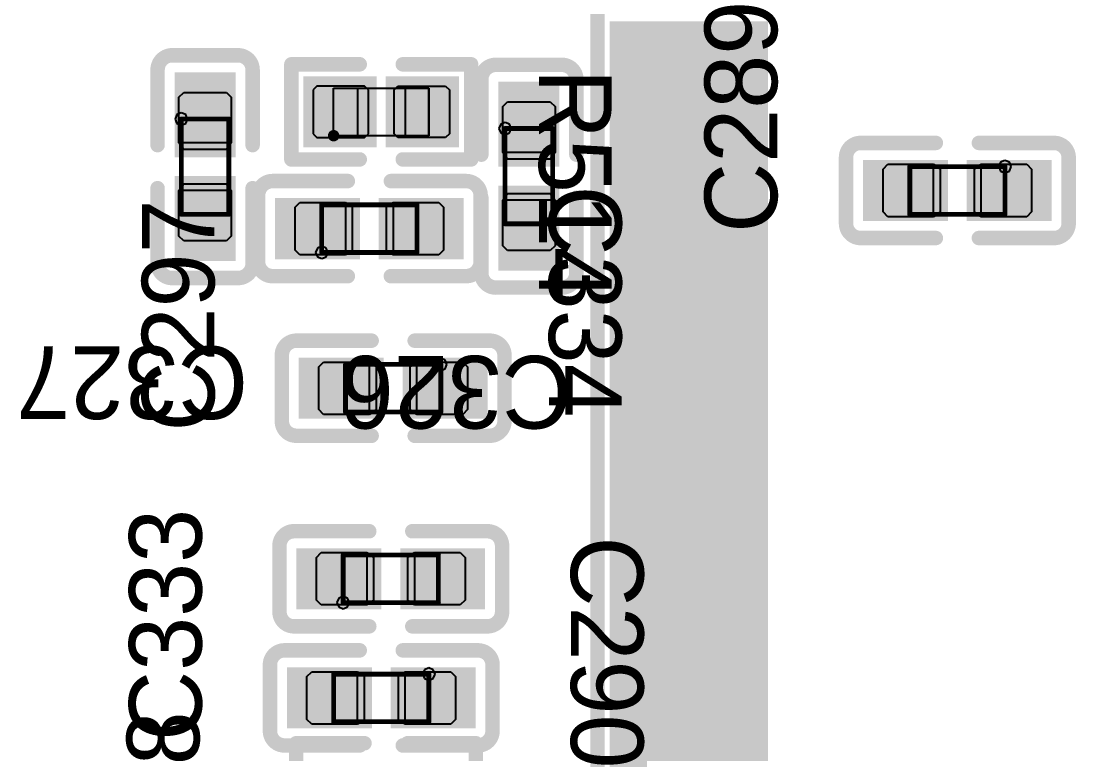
# Model space of a CAD drawing. Header units: millimetres. Extents: x 892 to 1144, y 1011 to 1123.
# Drawn here: x 984.52 to 995.59, y 1051.91 to 1059.6 of the extents above; entities that cross this region are included whole.
import ezdxf

# ---------------------------------------------------------------- set-up
doc = ezdxf.new("R2010")
doc.units = ezdxf.units.MM
for name, color, linetype in [('BottomLayer', 5, 'Continuous'), ('BottomOverlay', 54, 'Continuous'), ('BottomPaste', 16, 'Continuous'), ('BottomSolder', 6, 'Continuous'), ('Mechanical15', 56, 'Continuous'), ('Mechanical4', 56, 'Continuous'), ('Mechanical5', 56, 'Continuous'), ('Mechanical6', 56, 'Continuous'), ('TopLayer', 1, 'Continuous'), ('TopOverlay', 2, 'Continuous'), ('TopPaste', 8, 'Continuous'), ('TopSolder', 216, 'Continuous')]:
    doc.layers.add(name, color=color, linetype=linetype)

msp = doc.modelspace()

# ---------------------------------------------------------------- linework, layer by layer
at = {"layer": 'BottomLayer'}
for points in [[(992.26, 1059.5), (990.8, 1059.5), (992.26, 1059.3), (990.8, 1059.3)], [(992.26, 1059.1), (990.8, 1059.1), (992.26, 1058.9), (990.8, 1058.9)], [(992.26, 1058.7), (990.8, 1058.7), (992.26, 1058.5), (990.8, 1058.5)], [(992.26, 1058.3), (990.8, 1058.3), (992.26, 1058.1), (990.8, 1058.1)], [(992.26, 1057.9), (990.8, 1057.9), (992.26, 1057.7), (990.8, 1057.7)], [(992.26, 1057.5), (990.8, 1057.5), (992.26, 1057.3), (990.8, 1057.3)], [(992.26, 1057.1), (990.8, 1057.1), (992.26, 1056.9), (990.8, 1056.9)], [(992.26, 1056.7), (990.8, 1056.7), (992.26, 1056.5), (990.8, 1056.5)], [(992.26, 1056.3), (990.8, 1056.3), (992.26, 1056.1), (990.8, 1056.1)], [(992.26, 1055.9), (990.8, 1055.9), (992.26, 1055.7), (990.8, 1055.7)], [(992.26, 1055.5), (990.8, 1055.5), (992.26, 1055.3), (990.8, 1055.3)], [(992.26, 1055.1), (990.8, 1055.1), (992.26, 1054.9), (990.8, 1054.9)], [(992.26, 1054.7), (990.8, 1054.7), (992.26, 1054.5), (990.8, 1054.5)], [(992.26, 1054.3), (990.8, 1054.3), (992.26, 1054.1), (990.8, 1054.1)], [(992.26, 1053.9), (990.8, 1053.9), (992.26, 1053.7), (990.8, 1053.7)], [(992.26, 1053.5), (990.8, 1053.5), (992.26, 1053.3), (990.8, 1053.3)], [(992.26, 1053.1), (990.8, 1053.1), (992.26, 1052.9), (990.8, 1052.9)], [(992.26, 1052.7), (990.8, 1052.7), (992.26, 1052.5), (990.8, 1052.5)], [(992.26, 1052.3), (990.8, 1052.3), (992.26, 1052.1), (990.8, 1052.1)]]:
    msp.add_solid(points, dxfattribs=at)
at = {"layer": 'BottomOverlay', "const_width": 0.152}
msp.add_lwpolyline([(990.571, 1046.529), (990.571, 1059.871)], dxfattribs=at)
at = {"layer": 'BottomPaste'}
for points in [[(992.26, 1059.5), (990.8, 1059.5), (992.26, 1059.3), (990.8, 1059.3)], [(992.26, 1059.1), (990.8, 1059.1), (992.26, 1058.9), (990.8, 1058.9)], [(992.26, 1058.7), (990.8, 1058.7), (992.26, 1058.5), (990.8, 1058.5)], [(992.26, 1058.3), (990.8, 1058.3), (992.26, 1058.1), (990.8, 1058.1)], [(992.26, 1057.9), (990.8, 1057.9), (992.26, 1057.7), (990.8, 1057.7)], [(992.26, 1057.5), (990.8, 1057.5), (992.26, 1057.3), (990.8, 1057.3)], [(992.26, 1057.1), (990.8, 1057.1), (992.26, 1056.9), (990.8, 1056.9)], [(992.26, 1056.7), (990.8, 1056.7), (992.26, 1056.5), (990.8, 1056.5)], [(992.26, 1056.3), (990.8, 1056.3), (992.26, 1056.1), (990.8, 1056.1)], [(992.26, 1055.9), (990.8, 1055.9), (992.26, 1055.7), (990.8, 1055.7)], [(992.26, 1055.5), (990.8, 1055.5), (992.26, 1055.3), (990.8, 1055.3)], [(992.26, 1055.1), (990.8, 1055.1), (992.26, 1054.9), (990.8, 1054.9)], [(992.26, 1054.7), (990.8, 1054.7), (992.26, 1054.5), (990.8, 1054.5)], [(992.26, 1054.3), (990.8, 1054.3), (992.26, 1054.1), (990.8, 1054.1)], [(992.26, 1053.9), (990.8, 1053.9), (992.26, 1053.7), (990.8, 1053.7)], [(992.26, 1053.5), (990.8, 1053.5), (992.26, 1053.3), (990.8, 1053.3)], [(992.26, 1053.1), (990.8, 1053.1), (992.26, 1052.9), (990.8, 1052.9)], [(992.26, 1052.7), (990.8, 1052.7), (992.26, 1052.5), (990.8, 1052.5)], [(992.26, 1052.3), (990.8, 1052.3), (992.26, 1052.1), (990.8, 1052.1)]]:
    msp.add_solid(points, dxfattribs=at)
at = {"layer": 'BottomSolder'}
for points in [[(992.362, 1059.601), (990.698, 1059.601), (992.362, 1059.198), (990.698, 1059.198)], [(992.362, 1059.202), (990.698, 1059.202), (992.362, 1058.798), (990.698, 1058.798)], [(992.362, 1058.802), (990.698, 1058.802), (992.362, 1058.398), (990.698, 1058.398)], [(992.362, 1058.402), (990.698, 1058.402), (992.362, 1057.998), (990.698, 1057.998)], [(992.362, 1058.002), (990.698, 1058.002), (992.362, 1057.598), (990.698, 1057.598)], [(992.362, 1057.601), (990.698, 1057.601), (992.362, 1057.198), (990.698, 1057.198)], [(992.362, 1057.202), (990.698, 1057.202), (992.362, 1056.798), (990.698, 1056.798)], [(992.362, 1056.802), (990.698, 1056.802), (992.362, 1056.398), (990.698, 1056.398)], [(992.362, 1056.402), (990.698, 1056.402), (992.362, 1055.998), (990.698, 1055.998)], [(992.362, 1056.002), (990.698, 1056.002), (992.362, 1055.598), (990.698, 1055.598)], [(992.362, 1055.601), (990.698, 1055.601), (992.362, 1055.198), (990.698, 1055.198)], [(992.362, 1055.202), (990.698, 1055.202), (992.362, 1054.799), (990.698, 1054.799)], [(992.362, 1054.802), (990.698, 1054.802), (992.362, 1054.398), (990.698, 1054.398)], [(992.362, 1054.402), (990.698, 1054.402), (992.362, 1053.998), (990.698, 1053.998)], [(992.362, 1054.002), (990.698, 1054.002), (992.362, 1053.598), (990.698, 1053.598)], [(992.362, 1053.601), (990.698, 1053.601), (992.362, 1053.198), (990.698, 1053.198)], [(992.362, 1053.202), (990.698, 1053.202), (992.362, 1052.799), (990.698, 1052.799)], [(992.362, 1052.802), (990.698, 1052.802), (992.362, 1052.398), (990.698, 1052.398)], [(992.362, 1052.402), (990.698, 1052.402), (992.362, 1051.998), (990.698, 1051.998)], [(992.362, 1052.002), (990.698, 1052.002), (992.362, 1051.598), (990.698, 1051.598)]]:
    msp.add_solid(points, dxfattribs=at)
at = {"layer": 'Mechanical15'}
for p, q in [((986.154, 1058.621), (986.135, 1058.575)), ((986.135, 1058.575), (986.154, 1058.529)), ((986.2, 1058.64), (986.154, 1058.621)), ((986.246, 1058.621), (986.2, 1058.64)), ((986.2, 1058.64), (986.2, 1058.64)), ((986.2, 1058.325), (986.2, 1058.575)), ((986.2, 1058.575), (986.7, 1058.575)), ((986.265, 1058.575), (986.246, 1058.621)), ((986.246, 1058.529), (986.265, 1058.575)), ((986.7, 1058.575), (986.7, 1058.325)), ((986.154, 1058.529), (986.2, 1058.51)), ((986.2, 1058.51), (986.246, 1058.529)), ((986.2, 1058.51), (986.2, 1058.51)), ((989.554, 1058.521), (989.535, 1058.475)), ((989.535, 1058.475), (989.554, 1058.429)), ((989.6, 1058.54), (989.554, 1058.521)), ((989.646, 1058.521), (989.6, 1058.54)), ((989.6, 1058.54), (989.6, 1058.54)), ((989.6, 1058.225), (989.6, 1058.475)), ((989.6, 1058.475), (990.1, 1058.475)), ((989.665, 1058.475), (989.646, 1058.521)), ((989.646, 1058.429), (989.665, 1058.475)), ((990.1, 1058.475), (990.1, 1058.225)), ((986.7, 1058.325), (986.2, 1058.325)), ((989.554, 1058.429), (989.6, 1058.41)), ((989.6, 1058.41), (989.646, 1058.429)), ((989.6, 1058.41), (989.6, 1058.41)), ((990.1, 1058.225), (989.6, 1058.225)), ((994.804, 1058.121), (994.785, 1058.075)), ((994.85, 1058.14), (994.804, 1058.121)), ((994.896, 1058.121), (994.85, 1058.14)), ((994.915, 1058.075), (994.896, 1058.121)), ((994.1, 1058.075), (993.85, 1058.075)), ((993.85, 1058.075), (993.85, 1057.575)), ((994.1, 1057.575), (994.1, 1058.075)), ((994.6, 1058.075), (994.85, 1058.075)), ((994.6, 1057.575), (994.6, 1058.075)), ((994.785, 1058.075), (994.785, 1058.075)), ((994.785, 1058.075), (994.804, 1058.029)), ((994.804, 1058.029), (994.85, 1058.01)), ((994.85, 1058.075), (994.85, 1057.575)), ((994.85, 1058.01), (994.896, 1058.029)), ((994.896, 1058.029), (994.915, 1058.075)), ((994.915, 1058.075), (994.915, 1058.075)), ((986.2, 1057.825), (986.2, 1057.575)), ((986.7, 1057.825), (986.2, 1057.825)), ((986.7, 1057.575), (986.7, 1057.825)), ((987.675, 1057.175), (987.675, 1057.675)), ((987.675, 1057.675), (987.925, 1057.675)), ((987.925, 1057.675), (987.925, 1057.175)), ((988.675, 1057.675), (988.425, 1057.675)), ((988.425, 1057.675), (988.425, 1057.175)), ((988.675, 1057.175), (988.675, 1057.675)), ((989.6, 1057.725), (989.6, 1057.475)), ((990.1, 1057.725), (989.6, 1057.725)), ((990.1, 1057.475), (990.1, 1057.725)), ((986.2, 1057.575), (986.7, 1057.575)), ((993.85, 1057.575), (994.1, 1057.575)), ((994.85, 1057.575), (994.6, 1057.575)), ((989.6, 1057.475), (990.1, 1057.475)), ((987.629, 1057.221), (987.61, 1057.175)), ((987.675, 1057.24), (987.629, 1057.221)), ((987.721, 1057.221), (987.675, 1057.24)), ((987.74, 1057.175), (987.721, 1057.221)), ((987.61, 1057.175), (987.61, 1057.175)), ((987.61, 1057.175), (987.629, 1057.129)), ((987.629, 1057.129), (987.675, 1057.11)), ((987.925, 1057.175), (987.675, 1057.175)), ((987.675, 1057.11), (987.721, 1057.129)), ((987.721, 1057.129), (987.74, 1057.175)), ((987.74, 1057.175), (987.74, 1057.175)), ((988.425, 1057.175), (988.675, 1057.175)), ((988.175, 1056), (987.925, 1056)), ((987.925, 1056), (987.925, 1055.5)), ((988.175, 1055.5), (988.175, 1056)), ((988.675, 1056), (988.925, 1056)), ((988.675, 1055.5), (988.675, 1056)), ((988.879, 1056.046), (988.86, 1056)), ((988.86, 1056), (988.86, 1056)), ((988.86, 1056), (988.879, 1055.954)), ((988.925, 1056.065), (988.879, 1056.046)), ((988.971, 1056.046), (988.925, 1056.065)), ((988.925, 1056), (988.925, 1055.5)), ((988.99, 1056), (988.971, 1056.046)), ((988.971, 1055.954), (988.99, 1056)), ((988.99, 1056), (988.99, 1056)), ((988.879, 1055.954), (988.925, 1055.935)), ((988.925, 1055.935), (988.971, 1055.954)), ((987.925, 1055.5), (988.175, 1055.5)), ((988.925, 1055.5), (988.675, 1055.5)), ((987.9, 1053.5), (987.9, 1054)), ((987.9, 1054), (988.15, 1054)), ((988.15, 1054), (988.15, 1053.5)), ((988.9, 1054), (988.65, 1054)), ((988.65, 1054), (988.65, 1053.5)), ((988.9, 1053.5), (988.9, 1054)), ((987.9, 1053.565), (987.854, 1053.546)), ((987.946, 1053.546), (987.9, 1053.565)), ((987.854, 1053.546), (987.835, 1053.5)), ((987.835, 1053.5), (987.835, 1053.5)), ((987.835, 1053.5), (987.854, 1053.454)), ((987.854, 1053.454), (987.9, 1053.435)), ((988.15, 1053.5), (987.9, 1053.5)), ((987.9, 1053.435), (987.946, 1053.454)), ((987.965, 1053.5), (987.946, 1053.546)), ((987.946, 1053.454), (987.965, 1053.5)), ((987.965, 1053.5), (987.965, 1053.5)), ((988.65, 1053.5), (988.9, 1053.5)), ((988.754, 1052.796), (988.735, 1052.75)), ((988.8, 1052.815), (988.754, 1052.796)), ((988.846, 1052.796), (988.8, 1052.815)), ((988.865, 1052.75), (988.846, 1052.796)), ((988.05, 1052.75), (987.8, 1052.75)), ((987.8, 1052.75), (987.8, 1052.25)), ((988.05, 1052.25), (988.05, 1052.75)), ((988.55, 1052.75), (988.8, 1052.75)), ((988.55, 1052.25), (988.55, 1052.75)), ((988.735, 1052.75), (988.735, 1052.75)), ((988.735, 1052.75), (988.754, 1052.704)), ((988.754, 1052.704), (988.8, 1052.685)), ((988.8, 1052.75), (988.8, 1052.25)), ((988.8, 1052.685), (988.846, 1052.704)), ((988.846, 1052.704), (988.865, 1052.75)), ((988.865, 1052.75), (988.865, 1052.75)), ((987.8, 1052.25), (988.05, 1052.25)), ((988.8, 1052.25), (988.55, 1052.25))]:
    msp.add_line(p, q, dxfattribs=at)
at = {"layer": 'Mechanical15', "const_width": 0.0508}
for points in [[(986.2, 1057.575), (986.2, 1058.575)], [(986.2, 1058.575), (986.7, 1058.575)], [(986.7, 1057.575), (986.7, 1058.575)], [(989.6, 1057.475), (989.6, 1058.475)], [(989.6, 1058.475), (990.1, 1058.475)], [(990.1, 1057.475), (990.1, 1058.475)], [(993.85, 1058.075), (994.85, 1058.075)], [(993.85, 1057.575), (993.85, 1058.075)], [(994.85, 1057.575), (994.85, 1058.075)], [(987.675, 1057.675), (988.675, 1057.675)], [(987.675, 1057.175), (987.675, 1057.675)], [(988.675, 1057.175), (988.675, 1057.675)], [(986.2, 1057.575), (986.7, 1057.575)], [(993.85, 1057.575), (994.85, 1057.575)], [(989.6, 1057.475), (990.1, 1057.475)], [(987.675, 1057.175), (988.675, 1057.175)], [(987.925, 1056), (988.925, 1056)], [(987.925, 1055.5), (987.925, 1056)], [(988.925, 1055.5), (988.925, 1056)], [(987.925, 1055.5), (988.925, 1055.5)], [(987.9, 1054), (988.9, 1054)], [(987.9, 1053.5), (987.9, 1054)], [(988.9, 1053.5), (988.9, 1054)], [(987.9, 1053.5), (988.9, 1053.5)], [(987.8, 1052.75), (988.8, 1052.75)], [(987.8, 1052.25), (987.8, 1052.75)], [(988.8, 1052.25), (988.8, 1052.75)], [(987.8, 1052.25), (988.8, 1052.25)]]:
    msp.add_lwpolyline(points, dxfattribs=at)
at = {"layer": 'Mechanical15', "const_width": 0.0254}
for points in [[(986.187, 1058.575, 1), (986.213, 1058.575, 1)], [(986.187, 1058.575, 1), (986.213, 1058.575, 1)], [(986.687, 1058.575, 1), (986.713, 1058.575, 1)], [(986.687, 1058.575, 1), (986.713, 1058.575, 1)], [(989.587, 1058.475, 1), (989.613, 1058.475, 1)], [(989.587, 1058.475, 1), (989.613, 1058.475, 1)], [(990.087, 1058.475, 1), (990.113, 1058.475, 1)], [(990.087, 1058.475, 1), (990.113, 1058.475, 1)], [(993.837, 1058.075, 1), (993.863, 1058.075, 1)], [(993.837, 1058.075, 1), (993.863, 1058.075, 1)], [(994.837, 1058.075, 1), (994.863, 1058.075, 1)], [(994.837, 1058.075, 1), (994.863, 1058.075, 1)], [(987.662, 1057.675, 1), (987.688, 1057.675, 1)], [(987.662, 1057.675, 1), (987.688, 1057.675, 1)], [(988.662, 1057.675, 1), (988.688, 1057.675, 1)], [(988.662, 1057.675, 1), (988.688, 1057.675, 1)], [(986.187, 1057.575, 1), (986.213, 1057.575, 1)], [(986.187, 1057.575, 1), (986.213, 1057.575, 1)], [(986.687, 1057.575, 1), (986.713, 1057.575, 1)], [(986.687, 1057.575, 1), (986.713, 1057.575, 1)], [(993.837, 1057.575, 1), (993.863, 1057.575, 1)], [(993.837, 1057.575, 1), (993.863, 1057.575, 1)], [(994.837, 1057.575, 1), (994.863, 1057.575, 1)], [(994.837, 1057.575, 1), (994.863, 1057.575, 1)], [(989.587, 1057.475, 1), (989.613, 1057.475, 1)], [(989.587, 1057.475, 1), (989.613, 1057.475, 1)], [(990.087, 1057.475, 1), (990.113, 1057.475, 1)], [(990.087, 1057.475, 1), (990.113, 1057.475, 1)], [(987.662, 1057.175, 1), (987.688, 1057.175, 1)], [(987.662, 1057.175, 1), (987.688, 1057.175, 1)], [(988.662, 1057.175, 1), (988.688, 1057.175, 1)], [(988.662, 1057.175, 1), (988.688, 1057.175, 1)], [(987.912, 1056, 1), (987.938, 1056, 1)], [(987.912, 1056, 1), (987.938, 1056, 1)], [(988.912, 1056, 1), (988.938, 1056, 1)], [(988.912, 1056, 1), (988.938, 1056, 1)], [(987.912, 1055.5, 1), (987.938, 1055.5, 1)], [(987.912, 1055.5, 1), (987.938, 1055.5, 1)], [(988.912, 1055.5, 1), (988.938, 1055.5, 1)], [(988.912, 1055.5, 1), (988.938, 1055.5, 1)], [(987.887, 1054, 1), (987.913, 1054, 1)], [(987.887, 1054, 1), (987.913, 1054, 1)], [(988.887, 1054, 1), (988.913, 1054, 1)], [(988.887, 1054, 1), (988.913, 1054, 1)], [(987.887, 1053.5, 1), (987.913, 1053.5, 1)], [(987.887, 1053.5, 1), (987.913, 1053.5, 1)], [(988.887, 1053.5, 1), (988.913, 1053.5, 1)], [(988.887, 1053.5, 1), (988.913, 1053.5, 1)], [(987.787, 1052.75, 1), (987.813, 1052.75, 1)], [(987.787, 1052.75, 1), (987.813, 1052.75, 1)], [(988.787, 1052.75, 1), (988.813, 1052.75, 1)], [(988.787, 1052.75, 1), (988.813, 1052.75, 1)], [(987.787, 1052.25, 1), (987.813, 1052.25, 1)], [(987.787, 1052.25, 1), (987.813, 1052.25, 1)], [(988.787, 1052.25, 1), (988.813, 1052.25, 1)], [(988.787, 1052.25, 1), (988.813, 1052.25, 1)]]:
    msp.add_lwpolyline(points, format="xyb", close=True, dxfattribs=at)
at = {"layer": 'Mechanical4'}
for p, q in [((987.8, 1058.4), (987.8, 1058.9)), ((987.8, 1058.9), (988.8, 1058.9)), ((988.8, 1058.9), (988.8, 1058.4)), ((988.8, 1058.4), (987.8, 1058.4))]:
    msp.add_line(p, q, dxfattribs=at)
at = {"layer": 'Mechanical5'}
for p, q in [((987.8, 1058.4), (987.8, 1058.9)), ((987.8, 1058.9), (988.05, 1058.9)), ((988.05, 1058.9), (988.05, 1058.4)), ((988.801, 1058.9), (988.551, 1058.9)), ((988.551, 1058.9), (988.551, 1058.4)), ((988.801, 1058.4), (988.801, 1058.9)), ((988.05, 1058.4), (987.8, 1058.4)), ((988.551, 1058.4), (988.801, 1058.4))]:
    msp.add_line(p, q, dxfattribs=at)
at = {"layer": 'Mechanical6'}
for points, const_width in [([(987.83, 1058.4, 1), (987.77, 1058.4, 1)], 0.06), ([(987.755, 1058.4, 1), (987.785, 1058.4, 1)], 0.03), ([(987.815, 1058.4, 1), (987.845, 1058.4, 1)], 0.03)]:
    msp.add_lwpolyline(points, format="xyb", close=True, dxfattribs=dict(at, const_width=const_width))
at = {"layer": 'TopLayer'}
for points in [[(986.18, 1059.015), (986.18, 1058.225), (986.72, 1059.015), (986.72, 1058.225)], [(987.584, 1058.38), (988.15, 1058.38), (987.584, 1058.92), (988.15, 1058.92)], [(988.45, 1058.38), (989.016, 1058.38), (988.45, 1058.92), (989.016, 1058.92)], [(989.58, 1058.915), (989.58, 1058.125), (990.12, 1058.915), (990.12, 1058.125)], [(994.2, 1058.095), (993.41, 1058.095), (994.2, 1057.555), (993.41, 1057.555)], [(995.29, 1058.095), (994.5, 1058.095), (995.29, 1057.555), (994.5, 1057.555)], [(986.18, 1057.925), (986.18, 1057.135), (986.72, 1057.925), (986.72, 1057.135)], [(989.58, 1057.825), (989.58, 1057.035), (990.12, 1057.825), (990.12, 1057.035)], [(987.235, 1057.155), (988.025, 1057.155), (987.235, 1057.695), (988.025, 1057.695)], [(988.325, 1057.155), (989.115, 1057.155), (988.325, 1057.695), (989.115, 1057.695)], [(988.275, 1056.02), (987.485, 1056.02), (988.275, 1055.48), (987.485, 1055.48)], [(989.365, 1056.02), (988.575, 1056.02), (989.365, 1055.48), (988.575, 1055.48)], [(987.46, 1053.48), (988.25, 1053.48), (987.46, 1054.02), (988.25, 1054.02)], [(988.55, 1053.48), (989.34, 1053.48), (988.55, 1054.02), (989.34, 1054.02)], [(988.15, 1052.77), (987.36, 1052.77), (988.15, 1052.23), (987.36, 1052.23)], [(989.24, 1052.77), (988.45, 1052.77), (989.24, 1052.23), (988.45, 1052.23)]]:
    msp.add_solid(points, dxfattribs=at)
at = {"layer": 'TopOverlay', "const_width": 0.152}
for points in [[(985.951, 1059.091, -0.414214), (986.104, 1059.244)], [(986.796, 1059.244, -0.414214), (986.949, 1059.091)], [(989.351, 1058.991, -0.414214), (989.504, 1059.144)], [(990.196, 1059.144, -0.414214), (990.349, 1058.991)], [(993.181, 1058.171, -0.414214), (993.334, 1058.324)], [(995.366, 1058.324, -0.414214), (995.519, 1058.171)], [(987.006, 1057.771, -0.414214), (987.159, 1057.924)], [(989.191, 1057.924, -0.414214), (989.344, 1057.771)], [(993.334, 1057.326, -0.414214), (993.181, 1057.479)], [(995.519, 1057.479, -0.414214), (995.366, 1057.326)], [(986.104, 1056.906, -0.414214), (985.951, 1057.059)], [(986.949, 1057.059, -0.414214), (986.796, 1056.906)], [(987.159, 1056.926, -0.414214), (987.006, 1057.079)], [(989.344, 1057.079, -0.414214), (989.191, 1056.926)], [(989.504, 1056.806, -0.414214), (989.351, 1056.959)], [(990.349, 1056.959, -0.414214), (990.196, 1056.806)], [(987.256, 1056.096, -0.414214), (987.409, 1056.249)], [(989.441, 1056.249, -0.414214), (989.594, 1056.096)], [(987.409, 1055.251, -0.414214), (987.256, 1055.404)], [(989.594, 1055.404, -0.414214), (989.441, 1055.251)], [(987.231, 1054.096, -0.414214), (987.384, 1054.249)], [(989.416, 1054.249, -0.414214), (989.569, 1054.096)], [(987.384, 1053.251, -0.414214), (987.231, 1053.404)], [(989.569, 1053.404, -0.414214), (989.416, 1053.251)], [(987.131, 1052.846, -0.414214), (987.284, 1052.999)], [(989.316, 1052.999, -0.414214), (989.469, 1052.846)], [(987.284, 1052.001, -0.414214), (987.131, 1052.154)], [(989.469, 1052.154, -0.414214), (989.316, 1052.001)]]:
    msp.add_lwpolyline(points, format="xyb", dxfattribs=at)
for points in [[(986.104, 1059.244), (986.796, 1059.244)], [(987.356, 1058.151), (987.356, 1059.149)], [(987.356, 1059.149), (988.074, 1059.149)], [(988.526, 1059.149), (989.244, 1059.149)], [(989.244, 1058.151), (989.244, 1059.149)], [(989.504, 1059.144), (990.196, 1059.144)], [(985.951, 1058.301), (985.951, 1059.091)], [(986.949, 1058.301), (986.949, 1059.091)], [(989.351, 1058.201), (989.351, 1058.991)], [(990.349, 1058.201), (990.349, 1058.991)], [(993.334, 1058.324), (994.124, 1058.324)], [(994.576, 1058.324), (995.366, 1058.324)], [(987.356, 1058.151), (988.074, 1058.151)], [(988.526, 1058.151), (989.244, 1058.151)], [(993.181, 1057.479), (993.181, 1058.171)], [(995.519, 1057.479), (995.519, 1058.171)], [(987.159, 1057.924), (987.949, 1057.924)], [(988.401, 1057.924), (989.191, 1057.924)], [(985.951, 1057.059), (985.951, 1057.849)], [(986.949, 1057.059), (986.949, 1057.849)], [(987.006, 1057.079), (987.006, 1057.771)], [(989.344, 1057.079), (989.344, 1057.771)], [(989.351, 1056.959), (989.351, 1057.749)], [(990.349, 1056.959), (990.349, 1057.749)], [(993.334, 1057.326), (994.124, 1057.326)], [(994.576, 1057.326), (995.366, 1057.326)], [(987.159, 1056.926), (987.949, 1056.926)], [(988.401, 1056.926), (989.191, 1056.926)], [(986.104, 1056.906), (986.796, 1056.906)], [(989.504, 1056.806), (990.196, 1056.806)], [(987.409, 1056.249), (988.199, 1056.249)], [(988.651, 1056.249), (989.441, 1056.249)], [(987.256, 1055.404), (987.256, 1056.096)], [(989.594, 1055.404), (989.594, 1056.096)], [(987.409, 1055.251), (988.199, 1055.251)], [(988.651, 1055.251), (989.441, 1055.251)], [(987.384, 1054.249), (988.174, 1054.249)], [(988.626, 1054.249), (989.416, 1054.249)], [(987.231, 1053.404), (987.231, 1054.096)], [(989.569, 1053.404), (989.569, 1054.096)], [(987.384, 1053.251), (988.174, 1053.251)], [(988.626, 1053.251), (989.416, 1053.251)], [(987.284, 1052.999), (988.074, 1052.999)], [(988.526, 1052.999), (989.316, 1052.999)], [(987.131, 1052.154), (987.131, 1052.846)], [(989.469, 1052.154), (989.469, 1052.846)], [(987.284, 1052.001), (988.074, 1052.001)], [(987.406, 1051.026), (987.406, 1052.024)], [(987.406, 1052.024), (988.124, 1052.024)], [(988.526, 1052.001), (989.316, 1052.001)], [(988.576, 1052.024), (989.294, 1052.024)], [(989.294, 1051.026), (989.294, 1052.024)]]:
    msp.add_lwpolyline(points, dxfattribs=at)
at = {"layer": 'TopOverlay', "const_width": 0.0762}
for points in [[(986.066, 1059.244, 1), (986.142, 1059.244, 1)], [(986.066, 1059.244, 1), (986.142, 1059.244, 1)], [(986.758, 1059.244, 1), (986.834, 1059.244, 1)], [(986.758, 1059.244, 1), (986.834, 1059.244, 1)], [(987.318, 1059.149, 1), (987.394, 1059.149, 1)], [(987.318, 1059.149, 1), (987.394, 1059.149, 1)], [(988.036, 1059.149, 1), (988.112, 1059.149, 1)], [(988.488, 1059.149, 1), (988.564, 1059.149, 1)], [(989.206, 1059.149, 1), (989.282, 1059.149, 1)], [(989.206, 1059.149, 1), (989.282, 1059.149, 1)], [(989.466, 1059.144, 1), (989.542, 1059.144, 1)], [(989.466, 1059.144, 1), (989.542, 1059.144, 1)], [(990.158, 1059.144, 1), (990.234, 1059.144, 1)], [(990.158, 1059.144, 1), (990.234, 1059.144, 1)], [(985.913, 1059.091, 1), (985.989, 1059.091, 1)], [(985.913, 1059.091, 1), (985.989, 1059.091, 1)], [(986.911, 1059.091, 1), (986.987, 1059.091, 1)], [(986.911, 1059.091, 1), (986.987, 1059.091, 1)], [(989.313, 1058.991, 1), (989.389, 1058.991, 1)], [(989.313, 1058.991, 1), (989.389, 1058.991, 1)], [(990.311, 1058.991, 1), (990.387, 1058.991, 1)], [(990.311, 1058.991, 1), (990.387, 1058.991, 1)], [(985.913, 1058.301, 1), (985.989, 1058.301, 1)], [(986.911, 1058.301, 1), (986.987, 1058.301, 1)], [(993.296, 1058.324, 1), (993.372, 1058.324, 1)], [(993.296, 1058.324, 1), (993.372, 1058.324, 1)], [(994.086, 1058.324, 1), (994.162, 1058.324, 1)], [(994.538, 1058.324, 1), (994.614, 1058.324, 1)], [(995.328, 1058.324, 1), (995.404, 1058.324, 1)], [(995.328, 1058.324, 1), (995.404, 1058.324, 1)], [(987.318, 1058.151, 1), (987.394, 1058.151, 1)], [(987.318, 1058.151, 1), (987.394, 1058.151, 1)], [(988.036, 1058.151, 1), (988.112, 1058.151, 1)], [(988.488, 1058.151, 1), (988.564, 1058.151, 1)], [(989.206, 1058.151, 1), (989.282, 1058.151, 1)], [(989.206, 1058.151, 1), (989.282, 1058.151, 1)], [(989.313, 1058.201, 1), (989.389, 1058.201, 1)], [(990.311, 1058.201, 1), (990.387, 1058.201, 1)], [(993.143, 1058.171, 1), (993.219, 1058.171, 1)], [(993.143, 1058.171, 1), (993.219, 1058.171, 1)], [(995.481, 1058.171, 1), (995.557, 1058.171, 1)], [(995.481, 1058.171, 1), (995.557, 1058.171, 1)], [(987.121, 1057.924, 1), (987.197, 1057.924, 1)], [(987.121, 1057.924, 1), (987.197, 1057.924, 1)], [(987.911, 1057.924, 1), (987.987, 1057.924, 1)], [(988.363, 1057.924, 1), (988.439, 1057.924, 1)], [(989.153, 1057.924, 1), (989.229, 1057.924, 1)], [(989.153, 1057.924, 1), (989.229, 1057.924, 1)], [(985.913, 1057.849, 1), (985.989, 1057.849, 1)], [(986.911, 1057.849, 1), (986.987, 1057.849, 1)], [(986.968, 1057.771, 1), (987.044, 1057.771, 1)], [(986.968, 1057.771, 1), (987.044, 1057.771, 1)], [(989.306, 1057.771, 1), (989.382, 1057.771, 1)], [(989.306, 1057.771, 1), (989.382, 1057.771, 1)], [(989.313, 1057.749, 1), (989.389, 1057.749, 1)], [(990.311, 1057.749, 1), (990.387, 1057.749, 1)], [(993.143, 1057.479, 1), (993.219, 1057.479, 1)], [(993.143, 1057.479, 1), (993.219, 1057.479, 1)], [(995.481, 1057.479, 1), (995.557, 1057.479, 1)], [(995.481, 1057.479, 1), (995.557, 1057.479, 1)], [(993.296, 1057.326, 1), (993.372, 1057.326, 1)], [(993.296, 1057.326, 1), (993.372, 1057.326, 1)], [(994.086, 1057.326, 1), (994.162, 1057.326, 1)], [(994.538, 1057.326, 1), (994.614, 1057.326, 1)], [(995.328, 1057.326, 1), (995.404, 1057.326, 1)], [(995.328, 1057.326, 1), (995.404, 1057.326, 1)], [(985.913, 1057.059, 1), (985.989, 1057.059, 1)], [(985.913, 1057.059, 1), (985.989, 1057.059, 1)], [(986.911, 1057.059, 1), (986.987, 1057.059, 1)], [(986.911, 1057.059, 1), (986.987, 1057.059, 1)], [(986.968, 1057.079, 1), (987.044, 1057.079, 1)], [(986.968, 1057.079, 1), (987.044, 1057.079, 1)], [(989.306, 1057.079, 1), (989.382, 1057.079, 1)], [(989.306, 1057.079, 1), (989.382, 1057.079, 1)], [(987.121, 1056.926, 1), (987.197, 1056.926, 1)], [(987.121, 1056.926, 1), (987.197, 1056.926, 1)], [(987.911, 1056.926, 1), (987.987, 1056.926, 1)], [(988.363, 1056.926, 1), (988.439, 1056.926, 1)], [(989.153, 1056.926, 1), (989.229, 1056.926, 1)], [(989.153, 1056.926, 1), (989.229, 1056.926, 1)], [(989.313, 1056.959, 1), (989.389, 1056.959, 1)], [(989.313, 1056.959, 1), (989.389, 1056.959, 1)], [(990.311, 1056.959, 1), (990.387, 1056.959, 1)], [(990.311, 1056.959, 1), (990.387, 1056.959, 1)], [(986.066, 1056.906, 1), (986.142, 1056.906, 1)], [(986.066, 1056.906, 1), (986.142, 1056.906, 1)], [(986.758, 1056.906, 1), (986.834, 1056.906, 1)], [(986.758, 1056.906, 1), (986.834, 1056.906, 1)], [(989.466, 1056.806, 1), (989.542, 1056.806, 1)], [(989.466, 1056.806, 1), (989.542, 1056.806, 1)], [(990.158, 1056.806, 1), (990.234, 1056.806, 1)], [(990.158, 1056.806, 1), (990.234, 1056.806, 1)], [(987.371, 1056.249, 1), (987.447, 1056.249, 1)], [(987.371, 1056.249, 1), (987.447, 1056.249, 1)], [(988.161, 1056.249, 1), (988.237, 1056.249, 1)], [(988.613, 1056.249, 1), (988.689, 1056.249, 1)], [(989.403, 1056.249, 1), (989.479, 1056.249, 1)], [(989.403, 1056.249, 1), (989.479, 1056.249, 1)], [(987.218, 1056.096, 1), (987.294, 1056.096, 1)], [(987.218, 1056.096, 1), (987.294, 1056.096, 1)], [(989.556, 1056.096, 1), (989.632, 1056.096, 1)], [(989.556, 1056.096, 1), (989.632, 1056.096, 1)], [(987.218, 1055.404, 1), (987.294, 1055.404, 1)], [(987.218, 1055.404, 1), (987.294, 1055.404, 1)], [(989.556, 1055.404, 1), (989.632, 1055.404, 1)], [(989.556, 1055.404, 1), (989.632, 1055.404, 1)], [(987.371, 1055.251, 1), (987.447, 1055.251, 1)], [(987.371, 1055.251, 1), (987.447, 1055.251, 1)], [(988.161, 1055.251, 1), (988.237, 1055.251, 1)], [(988.613, 1055.251, 1), (988.689, 1055.251, 1)], [(989.403, 1055.251, 1), (989.479, 1055.251, 1)], [(989.403, 1055.251, 1), (989.479, 1055.251, 1)], [(987.346, 1054.249, 1), (987.422, 1054.249, 1)], [(987.346, 1054.249, 1), (987.422, 1054.249, 1)], [(988.136, 1054.249, 1), (988.212, 1054.249, 1)], [(988.588, 1054.249, 1), (988.664, 1054.249, 1)], [(989.378, 1054.249, 1), (989.454, 1054.249, 1)], [(989.378, 1054.249, 1), (989.454, 1054.249, 1)], [(987.193, 1054.096, 1), (987.269, 1054.096, 1)], [(987.193, 1054.096, 1), (987.269, 1054.096, 1)], [(989.531, 1054.096, 1), (989.607, 1054.096, 1)], [(989.531, 1054.096, 1), (989.607, 1054.096, 1)], [(987.193, 1053.404, 1), (987.269, 1053.404, 1)], [(987.193, 1053.404, 1), (987.269, 1053.404, 1)], [(989.531, 1053.404, 1), (989.607, 1053.404, 1)], [(989.531, 1053.404, 1), (989.607, 1053.404, 1)], [(987.346, 1053.251, 1), (987.422, 1053.251, 1)], [(987.346, 1053.251, 1), (987.422, 1053.251, 1)], [(988.136, 1053.251, 1), (988.212, 1053.251, 1)], [(988.588, 1053.251, 1), (988.664, 1053.251, 1)], [(989.378, 1053.251, 1), (989.454, 1053.251, 1)], [(989.378, 1053.251, 1), (989.454, 1053.251, 1)], [(987.246, 1052.999, 1), (987.322, 1052.999, 1)], [(987.246, 1052.999, 1), (987.322, 1052.999, 1)], [(988.036, 1052.999, 1), (988.112, 1052.999, 1)], [(988.488, 1052.999, 1), (988.564, 1052.999, 1)], [(989.278, 1052.999, 1), (989.354, 1052.999, 1)], [(989.278, 1052.999, 1), (989.354, 1052.999, 1)], [(987.093, 1052.846, 1), (987.169, 1052.846, 1)], [(987.093, 1052.846, 1), (987.169, 1052.846, 1)], [(989.431, 1052.846, 1), (989.507, 1052.846, 1)], [(989.431, 1052.846, 1), (989.507, 1052.846, 1)], [(987.093, 1052.154, 1), (987.169, 1052.154, 1)], [(987.093, 1052.154, 1), (987.169, 1052.154, 1)], [(989.431, 1052.154, 1), (989.507, 1052.154, 1)], [(989.431, 1052.154, 1), (989.507, 1052.154, 1)], [(987.246, 1052.001, 1), (987.322, 1052.001, 1)], [(987.246, 1052.001, 1), (987.322, 1052.001, 1)], [(987.368, 1052.024, 1), (987.444, 1052.024, 1)], [(987.368, 1052.024, 1), (987.444, 1052.024, 1)], [(988.036, 1052.001, 1), (988.112, 1052.001, 1)], [(988.086, 1052.024, 1), (988.162, 1052.024, 1)], [(988.488, 1052.001, 1), (988.564, 1052.001, 1)], [(988.538, 1052.024, 1), (988.614, 1052.024, 1)], [(989.256, 1052.024, 1), (989.332, 1052.024, 1)], [(989.256, 1052.024, 1), (989.332, 1052.024, 1)], [(989.278, 1052.001, 1), (989.354, 1052.001, 1)], [(989.278, 1052.001, 1), (989.354, 1052.001, 1)]]:
    msp.add_lwpolyline(points, format="xyb", close=True, dxfattribs=at)
at = {"layer": 'TopPaste'}
for p, q in [((987.624, 1058.92), (987.584, 1058.88)), ((987.584, 1058.88), (987.584, 1058.42)), ((988.125, 1058.92), (987.624, 1058.92)), ((988.165, 1058.88), (988.125, 1058.92)), ((988.165, 1058.42), (988.165, 1058.88)), ((988.435, 1058.88), (988.475, 1058.92)), ((988.435, 1058.42), (988.435, 1058.88)), ((988.475, 1058.92), (988.976, 1058.92)), ((988.976, 1058.92), (989.016, 1058.88)), ((989.016, 1058.88), (989.016, 1058.42)), ((986.175, 1058.805), (986.225, 1058.855)), ((986.175, 1058.325), (986.175, 1058.805)), ((986.225, 1058.855), (986.675, 1058.855)), ((986.675, 1058.855), (986.725, 1058.805)), ((986.725, 1058.805), (986.725, 1058.325)), ((989.575, 1058.705), (989.625, 1058.755)), ((989.575, 1058.225), (989.575, 1058.705)), ((989.625, 1058.755), (990.075, 1058.755)), ((990.075, 1058.755), (990.125, 1058.705)), ((990.125, 1058.705), (990.125, 1058.225)), ((986.225, 1058.255), (986.175, 1058.325)), ((986.725, 1058.325), (986.675, 1058.255)), ((987.584, 1058.42), (987.624, 1058.38)), ((987.624, 1058.38), (988.125, 1058.38)), ((988.125, 1058.38), (988.165, 1058.42)), ((988.475, 1058.38), (988.435, 1058.42)), ((988.976, 1058.38), (988.475, 1058.38)), ((989.016, 1058.42), (988.976, 1058.38)), ((986.675, 1058.255), (986.225, 1058.255)), ((989.625, 1058.155), (989.575, 1058.225)), ((990.125, 1058.225), (990.075, 1058.155)), ((990.075, 1058.155), (989.625, 1058.155)), ((993.57, 1058.05), (993.62, 1058.1)), ((993.62, 1058.1), (994.1, 1058.1)), ((994.1, 1058.1), (994.17, 1058.05)), ((994.53, 1058.05), (994.6, 1058.1)), ((994.6, 1058.1), (995.08, 1058.1)), ((995.08, 1058.1), (995.13, 1058.05)), ((993.57, 1057.6), (993.57, 1058.05)), ((994.17, 1058.05), (994.17, 1057.6)), ((994.53, 1057.6), (994.53, 1058.05)), ((995.13, 1058.05), (995.13, 1057.6)), ((986.175, 1057.825), (986.225, 1057.895)), ((986.225, 1057.895), (986.675, 1057.895)), ((986.675, 1057.895), (986.725, 1057.825)), ((986.175, 1057.345), (986.175, 1057.825)), ((986.725, 1057.825), (986.725, 1057.345)), ((989.575, 1057.725), (989.625, 1057.795)), ((989.625, 1057.795), (990.075, 1057.795)), ((990.075, 1057.795), (990.125, 1057.725)), ((987.395, 1057.65), (987.445, 1057.7)), ((987.445, 1057.7), (987.925, 1057.7)), ((987.925, 1057.7), (987.995, 1057.65)), ((988.355, 1057.65), (988.425, 1057.7)), ((988.425, 1057.7), (988.905, 1057.7)), ((988.905, 1057.7), (988.955, 1057.65)), ((989.575, 1057.245), (989.575, 1057.725)), ((990.125, 1057.725), (990.125, 1057.245)), ((987.395, 1057.2), (987.395, 1057.65)), ((987.995, 1057.65), (987.995, 1057.2)), ((988.355, 1057.2), (988.355, 1057.65)), ((988.955, 1057.65), (988.955, 1057.2)), ((993.62, 1057.55), (993.57, 1057.6)), ((994.1, 1057.55), (993.62, 1057.55)), ((994.17, 1057.6), (994.1, 1057.55)), ((994.6, 1057.55), (994.53, 1057.6)), ((995.08, 1057.55), (994.6, 1057.55)), ((995.13, 1057.6), (995.08, 1057.55)), ((986.225, 1057.295), (986.175, 1057.345)), ((986.725, 1057.345), (986.675, 1057.295)), ((986.675, 1057.295), (986.225, 1057.295)), ((989.625, 1057.195), (989.575, 1057.245)), ((990.125, 1057.245), (990.075, 1057.195)), ((987.445, 1057.15), (987.395, 1057.2)), ((987.925, 1057.15), (987.445, 1057.15)), ((987.995, 1057.2), (987.925, 1057.15)), ((988.425, 1057.15), (988.355, 1057.2)), ((988.905, 1057.15), (988.425, 1057.15)), ((988.955, 1057.2), (988.905, 1057.15)), ((990.075, 1057.195), (989.625, 1057.195)), ((987.645, 1055.975), (987.695, 1056.025)), ((987.695, 1056.025), (988.175, 1056.025)), ((988.175, 1056.025), (988.245, 1055.975)), ((988.605, 1055.975), (988.675, 1056.025)), ((988.675, 1056.025), (989.155, 1056.025)), ((989.155, 1056.025), (989.205, 1055.975)), ((987.645, 1055.525), (987.645, 1055.975)), ((988.245, 1055.975), (988.245, 1055.525)), ((988.605, 1055.525), (988.605, 1055.975)), ((989.205, 1055.975), (989.205, 1055.525)), ((987.695, 1055.475), (987.645, 1055.525)), ((988.175, 1055.475), (987.695, 1055.475)), ((988.245, 1055.525), (988.175, 1055.475)), ((988.675, 1055.475), (988.605, 1055.525)), ((989.155, 1055.475), (988.675, 1055.475)), ((989.205, 1055.525), (989.155, 1055.475)), ((987.62, 1053.975), (987.67, 1054.025)), ((987.67, 1054.025), (988.15, 1054.025)), ((988.15, 1054.025), (988.22, 1053.975)), ((988.58, 1053.975), (988.65, 1054.025)), ((988.65, 1054.025), (989.13, 1054.025)), ((989.13, 1054.025), (989.18, 1053.975)), ((987.62, 1053.525), (987.62, 1053.975)), ((988.22, 1053.975), (988.22, 1053.525)), ((988.58, 1053.525), (988.58, 1053.975)), ((989.18, 1053.975), (989.18, 1053.525)), ((987.67, 1053.475), (987.62, 1053.525)), ((988.15, 1053.475), (987.67, 1053.475)), ((988.22, 1053.525), (988.15, 1053.475)), ((988.65, 1053.475), (988.58, 1053.525)), ((989.13, 1053.475), (988.65, 1053.475)), ((989.18, 1053.525), (989.13, 1053.475)), ((987.52, 1052.725), (987.57, 1052.775)), ((987.52, 1052.275), (987.52, 1052.725)), ((987.57, 1052.775), (988.05, 1052.775)), ((988.05, 1052.775), (988.12, 1052.725)), ((988.12, 1052.725), (988.12, 1052.275)), ((988.48, 1052.725), (988.55, 1052.775)), ((988.48, 1052.275), (988.48, 1052.725)), ((988.55, 1052.775), (989.03, 1052.775)), ((989.03, 1052.775), (989.08, 1052.725)), ((989.08, 1052.725), (989.08, 1052.275)), ((987.57, 1052.225), (987.52, 1052.275)), ((988.12, 1052.275), (988.05, 1052.225)), ((988.55, 1052.225), (988.48, 1052.275)), ((989.08, 1052.275), (989.03, 1052.225)), ((988.05, 1052.225), (987.57, 1052.225)), ((989.03, 1052.225), (988.55, 1052.225))]:
    msp.add_line(p, q, dxfattribs=at)
for points in [[(986.18, 1059.015), (986.18, 1058.225), (986.72, 1059.015), (986.72, 1058.225)], [(987.584, 1058.38), (988.15, 1058.38), (987.584, 1058.92), (988.15, 1058.92)], [(988.45, 1058.38), (989.016, 1058.38), (988.45, 1058.92), (989.016, 1058.92)], [(989.58, 1058.915), (989.58, 1058.125), (990.12, 1058.915), (990.12, 1058.125)], [(994.2, 1058.095), (993.41, 1058.095), (994.2, 1057.555), (993.41, 1057.555)], [(995.29, 1058.095), (994.5, 1058.095), (995.29, 1057.555), (994.5, 1057.555)], [(986.18, 1057.925), (986.18, 1057.135), (986.72, 1057.925), (986.72, 1057.135)], [(989.58, 1057.825), (989.58, 1057.035), (990.12, 1057.825), (990.12, 1057.035)], [(987.235, 1057.155), (988.025, 1057.155), (987.235, 1057.695), (988.025, 1057.695)], [(988.325, 1057.155), (989.115, 1057.155), (988.325, 1057.695), (989.115, 1057.695)], [(988.275, 1056.02), (987.485, 1056.02), (988.275, 1055.48), (987.485, 1055.48)], [(989.365, 1056.02), (988.575, 1056.02), (989.365, 1055.48), (988.575, 1055.48)], [(987.46, 1053.48), (988.25, 1053.48), (987.46, 1054.02), (988.25, 1054.02)], [(988.55, 1053.48), (989.34, 1053.48), (988.55, 1054.02), (989.34, 1054.02)], [(988.15, 1052.77), (987.36, 1052.77), (988.15, 1052.23), (987.36, 1052.23)], [(989.24, 1052.77), (988.45, 1052.77), (989.24, 1052.23), (988.45, 1052.23)]]:
    msp.add_solid(points, dxfattribs=at)
at = {"layer": 'TopSolder'}
for points in [[(986.129, 1059.066), (986.129, 1058.174), (986.771, 1059.066), (986.771, 1058.174)], [(987.483, 1058.278), (988.252, 1058.278), (987.483, 1059.022), (988.252, 1059.022)], [(988.348, 1058.278), (989.117, 1058.278), (988.348, 1059.022), (989.117, 1059.022)], [(989.529, 1058.966), (989.529, 1058.074), (990.171, 1058.966), (990.171, 1058.074)], [(994.251, 1058.146), (993.359, 1058.146), (994.251, 1057.504), (993.359, 1057.504)], [(995.341, 1058.146), (994.449, 1058.146), (995.341, 1057.504), (994.449, 1057.504)], [(986.129, 1057.976), (986.129, 1057.084), (986.771, 1057.976), (986.771, 1057.084)], [(989.529, 1057.876), (989.529, 1056.984), (990.171, 1057.876), (990.171, 1056.984)], [(987.184, 1057.104), (988.076, 1057.104), (987.184, 1057.746), (988.076, 1057.746)], [(988.274, 1057.104), (989.166, 1057.104), (988.274, 1057.746), (989.166, 1057.746)], [(988.326, 1056.071), (987.434, 1056.071), (988.326, 1055.429), (987.434, 1055.429)], [(989.416, 1056.071), (988.524, 1056.071), (989.416, 1055.429), (988.524, 1055.429)], [(987.409, 1053.429), (988.301, 1053.429), (987.409, 1054.071), (988.301, 1054.071)], [(988.499, 1053.429), (989.391, 1053.429), (988.499, 1054.071), (989.391, 1054.071)], [(988.201, 1052.821), (987.309, 1052.821), (988.201, 1052.179), (987.309, 1052.179)], [(989.291, 1052.821), (988.399, 1052.821), (989.291, 1052.179), (988.399, 1052.179)]]:
    msp.add_solid(points, dxfattribs=at)

# ---------------------------------------------------------------- texts
at = {"layer": 'TopOverlay'}
for s, rotation, p in [('C289', 90, (992.458, 1057.38)), ('R514', 270, (989.957, 1059.102)), ('C334', 270, (990.061, 1057.877)), ('C297', 90, (986.548, 1055.295)), ('C327', 180, (986.902, 1056.189)), ('C326', 180, (990.302, 1056.089)), ('C333', 90, (986.414, 1052.048)), ('C290', 270, (990.292, 1054.195)), ('C308', 90, (986.389, 1049.923))]:
    msp.add_text(s, height=0.762, rotation=rotation, dxfattribs=at).set_placement(p)

doc.saveas('drawing.dxf')
